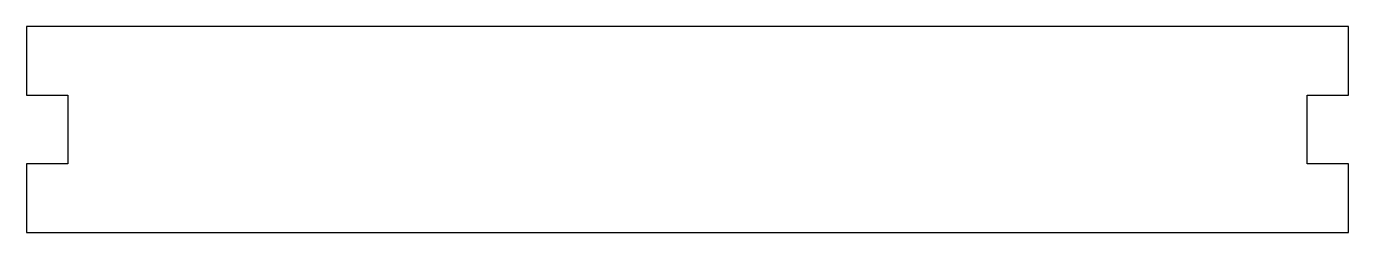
# Model space of a CAD drawing. Header units: millimetres. Extents: x 0 to 192, y -30 to 0.
import ezdxf

# ---------------------------------------------------------------- set-up
doc = ezdxf.new("R2010")
doc.units = ezdxf.units.MM

msp = doc.modelspace()

# ---------------------------------------------------------------- linework, layer by layer
msp.add_lwpolyline([(6.07, -20), (0.07, -20), (0.07, -30), (192.07, -30), (192.07, -20), (186.07, -20), (186.07, -10), (192.07, -10), (192.07, 0), (0.07, 0), (0.07, -10), (6.07, -10)], close=True)

doc.saveas('drawing.dxf')
